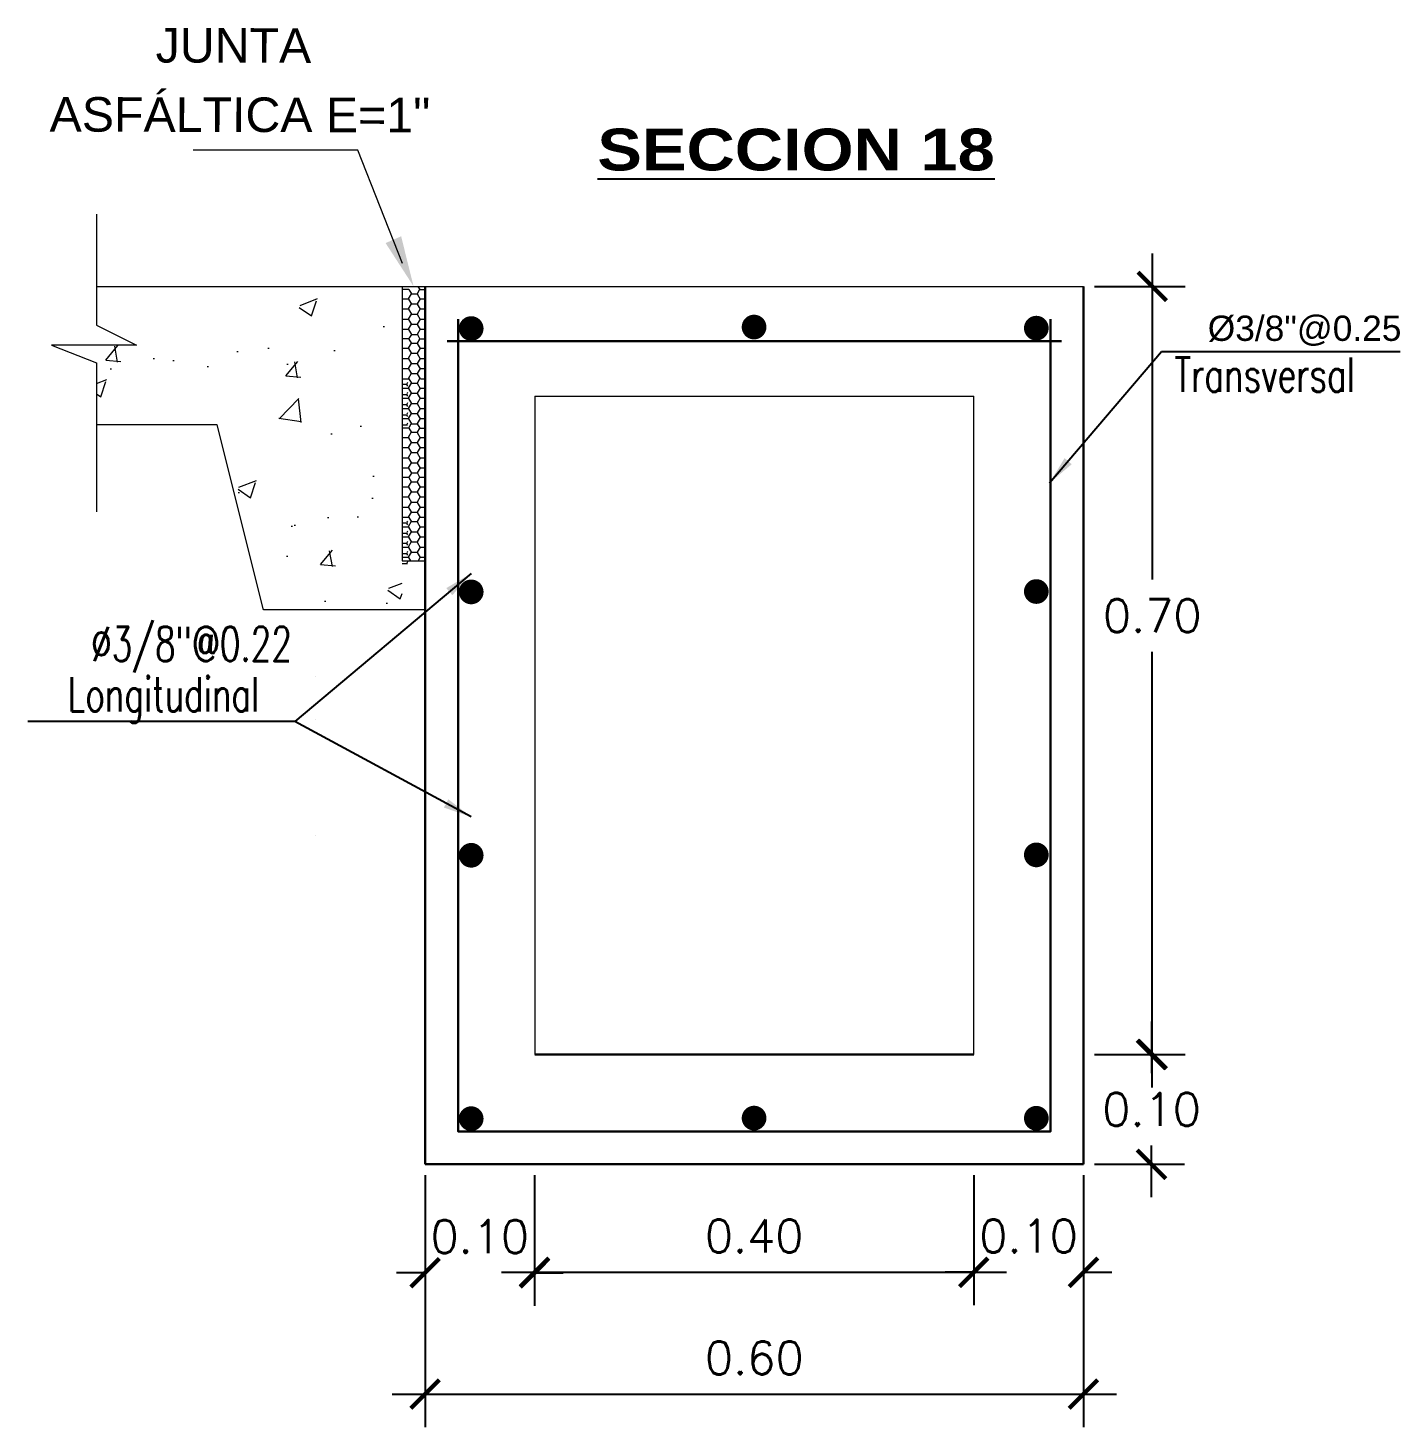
# Model space of a CAD drawing. Header units: millimetres. Extents: x 2085 to 2236, y 1365 to 1444.
# Drawn here: x 2231.262 to 2232.513, y 1436.28 to 1437.555 of the extents above; entities that cross this region are included whole.
import ezdxf

# ---------------------------------------------------------------- set-up
doc = ezdxf.new("R2010")
doc.units = ezdxf.units.MM
doc.linetypes.add('ACAD_ISO02W100', pattern=[15, 12, -3])
for name, color, linetype, lineweight in [('0.2', 32, 'ACAD_ISO02W100', 0), ('cotas', 1, 'Continuous', 15), ('linea fina 01', 189, 'Continuous', 0), ('TEXTO', 255, 'Continuous', 5)]:
    doc.layers.add(name, color=color, linetype=linetype, lineweight=lineweight)
doc.layers.add('TEX', color=3, linetype='Continuous')
doc.styles.add('COTAS', font='arial.ttf')
doc.styles.add('MtXpl_Arial_Black', font='')
doc.styles.add('ROMANS', font='romans.shx', dxfattribs={"width": 0.7})
doc.styles.add('ROMANS-DIM', font='romans.shx')
doc.styles.add('VANO', font='swissl.ttf', dxfattribs={"height": 0.2})
doc.styles.get('MtXpl_Arial_Black').set_extended_font_data('Arial Black')
doc.dimstyles.new('1-25V', dxfattribs={"dimscale": 0.2, "dimtxt": 0.18, "dimasz": 0.13, "dimexe": 0.18, "dimexo": 0.15, "dimgap": 0.1, "dimtad": 0, "dimtih": 1, "dimtoh": 1, "dimzin": 0, "dimdsep": 46, "dimtxsty": 'COTAS', "dimcen": 0.09, "dimadec": 0, "dimazin": 0, "dimtfac": 1, "dimtmove": 2, "dimatfit": 3, "dimfxl": 1, "dimtolj": 1, "dimtzin": 0, "dimarcsym": 0})
doc.dimstyles.new('20_METRIC  ARCHITECTURAL', dxfattribs={"dimscale": 0.2, "dimtxt": 0.03, "dimasz": 0.13, "dimexe": 0.15, "dimexo": 0.05, "dimgap": 0.09, "dimtad": 1, "dimtih": 1, "dimtoh": 1, "dimzin": 0, "dimdsep": 46, "dimtxsty": 'ROMANS-DIM', "dimblk": 'ARCHTICK', "dimcen": 2, "dimdle": 0.15, "dimclrd": 9, "dimclre": 9, "dimadec": 0, "dimazin": 0, "dimtfac": 1, "dimtix": 1, "dimtofl": 0, "dimtmove": 0, "dimatfit": 3, "dimfxl": 1, "dimfrac": 2, "dimtolj": 1, "dimtzin": 0, "dimarcsym": 0})

# ---------------------------------------------------------------- blocks, each defined once
blk = doc.blocks.new('_ArchTick')
at = {"color": 0, "linetype": 'ByBlock', "const_width": 0.15}
blk.add_lwpolyline([(-0.5, -0.5), (0.5, 0.5)], dxfattribs=at)
blk = doc.blocks.new('*D839')
at = {"color": 9, "lineweight": -2, "transparency": 16777216}
for p, q in [((2231.624070775633, 1436.509898613011), (2231.624070775633, 1436.280471366187)), ((2232.224070775668, 1436.509898613011), (2232.224070775668, 1436.280471366187)), ((2231.594070775633, 1436.310471366187), (2232.254070775669, 1436.310471366187))]:
    blk.add_line(p, q, dxfattribs=at)
at = {"layer": 'Defpoints', "color": 0, "transparency": 16777216}
for p in [(2231.624070775633, 1436.519898613011, 5186.962977339907), (2232.224070775668, 1436.519898613011, 5186.962977339907), (2232.224070775668, 1436.310471366187)]:
    blk.add_point(p, dxfattribs=at)
at = {"color": 9, "lineweight": -2, "transparency": 16777216, "xscale": 0.026, "yscale": 0.026, "zscale": 0.026, "rotation": 180}
blk.add_blockref('_ArchTick', (2231.624070775633, 1436.310471366187), dxfattribs=at)
at = {"color": 9, "lineweight": -2, "transparency": 16777216, "xscale": 0.026, "yscale": 0.026, "zscale": 0.026}
blk.add_blockref('_ArchTick', (2232.224070775668, 1436.310471366187), dxfattribs=at)
at = {"color": 0, "lineweight": 0, "transparency": 16777216, "insert": (2231.92407077568, 1436.343471366187), "char_height": 0.03, "attachment_point": 5, "style": 'ROMANS-DIM'}
blk.add_mtext('\\A1;0.60', dxfattribs=at)
blk = doc.blocks.new('*D840')
at = {"color": 9, "lineweight": -2, "transparency": 16777216}
for p, q in [((2232.286127021067, 1436.649898523232), (2232.286127021067, 1436.602898613756)), ((2232.234070504015, 1436.619898523232), (2232.316127021067, 1436.619898523232)), ((2232.286127021067, 1436.489898613011), (2232.286127021067, 1436.536898613757)), ((2232.234070504015, 1436.519898613011), (2232.316127021067, 1436.519898613011))]:
    blk.add_line(p, q, dxfattribs=at)
at = {"layer": 'Defpoints', "color": 0, "transparency": 16777216}
for p in [(2232.224070504014, 1436.619898523232), (2232.224070504014, 1436.519898613011), (2232.286127021067, 1436.519898613011)]:
    blk.add_point(p, dxfattribs=at)
at = {"color": 9, "lineweight": -2, "transparency": 16777216, "xscale": 0.026, "yscale": 0.026, "zscale": 0.026}
for p, rotation in [((2232.286127021067, 1436.619898523232), 90), ((2232.286127021067, 1436.519898613011), 270)]:
    blk.add_blockref('_ArchTick', p, dxfattribs=dict(at, rotation=rotation))
at = {"color": 0, "lineweight": 0, "transparency": 16777216, "insert": (2232.286127021067, 1436.569898613756), "char_height": 0.03, "attachment_point": 5, "style": 'ROMANS-DIM'}
blk.add_mtext('\\A1;0.10', dxfattribs=at)
blk = doc.blocks.new('*D841')
at = {"color": 9, "lineweight": -2, "transparency": 16777216}
for p, q in [((2231.624070775633, 1436.509898614873), (2231.624070775633, 1436.39104805543)), ((2231.723791154971, 1436.509898614873), (2231.723791154971, 1436.39104805543)), ((2231.624070775633, 1436.42104805543), (2231.598070775634, 1436.42104805543)), ((2231.723791154971, 1436.42104805543), (2231.749791154971, 1436.42104805543))]:
    blk.add_line(p, q, dxfattribs=at)
at = {"layer": 'Defpoints', "color": 0, "transparency": 16777216}
for p in [(2231.624070775633, 1436.519898614873, 5186.962977339907), (2231.723791154971, 1436.519898614873, 5186.962977339907), (2231.723791154971, 1436.42104805543)]:
    blk.add_point(p, dxfattribs=at)
at = {"color": 9, "lineweight": -2, "transparency": 16777216, "xscale": 0.026, "yscale": 0.026, "zscale": 0.026}
blk.add_blockref('_ArchTick', (2231.624070775633, 1436.42104805543), dxfattribs=at)
at = {"color": 9, "lineweight": -2, "transparency": 16777216, "xscale": 0.026, "yscale": 0.026, "zscale": 0.026, "rotation": 180}
blk.add_blockref('_ArchTick', (2231.723791154971, 1436.42104805543), dxfattribs=at)
at = {"color": 0, "lineweight": 0, "transparency": 16777216, "insert": (2231.673930965302, 1436.45404805543), "char_height": 0.03, "attachment_point": 5, "style": 'ROMANS-DIM'}
blk.add_mtext('\\A1;0.10', dxfattribs=at)
blk = doc.blocks.new('*D842')
at = {"color": 9, "lineweight": -2, "transparency": 16777216}
for p, q in [((2231.723791154971, 1436.509898613011), (2231.723791154971, 1436.391469516148)), ((2232.124070775634, 1436.509898613011), (2232.124070775634, 1436.391469516148)), ((2231.693791154971, 1436.421469516148), (2232.154070775633, 1436.421469516148))]:
    blk.add_line(p, q, dxfattribs=at)
at = {"layer": 'Defpoints', "color": 0, "transparency": 16777216}
for p in [(2231.723791154971, 1436.519898613011, 10373.92595467981), (2232.124070775634, 1436.519898613011, 5186.962977339907), (2232.124070775634, 1436.421469516148)]:
    blk.add_point(p, dxfattribs=at)
at = {"color": 9, "lineweight": -2, "transparency": 16777216, "xscale": 0.026, "yscale": 0.026, "zscale": 0.026, "rotation": 180}
blk.add_blockref('_ArchTick', (2231.723791154971, 1436.421469516148), dxfattribs=at)
at = {"color": 9, "lineweight": -2, "transparency": 16777216, "xscale": 0.026, "yscale": 0.026, "zscale": 0.026}
blk.add_blockref('_ArchTick', (2232.124070775634, 1436.421469516148), dxfattribs=at)
at = {"color": 0, "lineweight": 0, "transparency": 16777216, "insert": (2231.923930965302, 1436.454469516148), "char_height": 0.03, "attachment_point": 5, "style": 'ROMANS-DIM'}
blk.add_mtext('\\A1;0.40', dxfattribs=at)
blk = doc.blocks.new('*D843')
at = {"color": 9, "lineweight": -2, "transparency": 16777216}
for p, q in [((2232.124070775634, 1436.509898613011), (2232.124070775634, 1436.391469516148)), ((2232.224070775668, 1436.509898613011), (2232.224070775668, 1436.391469516148)), ((2232.124070775634, 1436.421469516148), (2232.098070775633, 1436.421469516148)), ((2232.224070775668, 1436.421469516148), (2232.250070775668, 1436.421469516148))]:
    blk.add_line(p, q, dxfattribs=at)
at = {"layer": 'Defpoints', "color": 0, "transparency": 16777216}
for p in [(2232.124070775634, 1436.519898613011, 5186.962977339907), (2232.224070775668, 1436.519898613011, 5186.962977339907), (2232.224070775668, 1436.421469516148)]:
    blk.add_point(p, dxfattribs=at)
at = {"color": 9, "lineweight": -2, "transparency": 16777216, "xscale": 0.026, "yscale": 0.026, "zscale": 0.026}
blk.add_blockref('_ArchTick', (2232.124070775634, 1436.421469516148), dxfattribs=at)
at = {"color": 9, "lineweight": -2, "transparency": 16777216, "xscale": 0.026, "yscale": 0.026, "zscale": 0.026, "rotation": 180}
blk.add_blockref('_ArchTick', (2232.224070775668, 1436.421469516148), dxfattribs=at)
at = {"color": 0, "lineweight": 0, "transparency": 16777216, "insert": (2232.174070775651, 1436.454469516148), "char_height": 0.03, "attachment_point": 5, "style": 'ROMANS-DIM'}
blk.add_mtext('\\A1;0.10', dxfattribs=at)
blk = doc.blocks.new('TEXTO 1')
at = {"layer": 'linea fina 01', "ltscale": 0.1}
for p, q in [((-0.0508167723950521, 0.1241394892707319), (-0.2010398150864177, 0.1241394892707319)), ((-0.0100357992129006, 0.0209258095888174), (-0.0508167723950521, 0.1241394892707319))]:
    blk.add_line(p, q, dxfattribs=at)
blk.add_solid([(-0.02553807579244, 0.0394717055042122), (0, 0), (-0.0113560050455419, 0.0456207189772329)], dxfattribs=at)
at = {"layer": '0.2', "color": 251, "true_color": 0x636466, "style": 'VANO', "oblique": 359.9999999999988}
for s, p in [('JUNTA', (-0.235123199257103, 0.2039847484927009, -5186.962977339907)), ('ASFÁLTICA E=1"', (-0.331776078852684, 0.1410587300779298, -5186.962977339907))]:
    blk.add_text(s, height=0.0314999999999926, rotation=359.8799999999986, dxfattribs=at).set_placement(p)
blk = doc.blocks.new('junta asfaltica')
at = {"lineweight": 0}
h = blk.add_hatch(dxfattribs=at)
h.set_pattern_fill('AR-CONC', scale=0.01, style=0)
h.set_pattern_definition([(50, (-0.1189008341857516, -0.0700673807971271), (0.1639662020964036, -0.0143451769850128), [0.017145, -0.188595]), (355, (-0.1189008341857516, -0.0700673807971271), (-0.0317190792824724, 0.1719511607151316), [0.013716, -0.150876525753]), (100.4514446999999, (-0.1052370278862327, -0.0712628090009275), (0.1322471223813179, 0.1576059767209756), [0.01457100792, -0.1602812201399999]), (46.1842, (-0.1189008341857516, -0.0243473808466206), (0.2439711368029169, -0.0378380951394544), [0.0257175, -0.2828925]), (96.6355576099999, (-0.0985699241846305, -0.0275005307792071), (0.2136637206463527, 0.2226835121379494), [0.021856520826, -0.240422047344]), (351.18415117, (-0.1189008341857516, -0.0243473808466206), (0.2136637206584793, 0.2226835121269794), [0.020573970363, -0.226313758728]), (21, (-0.0960408341843504, -0.0357773808761977), (0.1364529521422192, -0.0920386783683789), [0.017145, -0.188595]), (326, (-0.0960408341843504, -0.0357773808761977), (0.0556218255128824, 0.1657691695100873), [0.013716, -0.150876]), (71.45144499999999, (-0.0846697548481643, -0.0434472707099758), (0.1920747773508445, 0.0737304919973147), [0.01457100792, -0.16028094384]), (37.5, (-0.1189008341857516, -0.0700673807971271), (0.0027797429255326, 0.0760995349858378), [0, -0.1490472, 0, -0.153162, 0, -0.1514475]), (7.499999999999999, (-0.1189008341857516, -0.0700673807971271), (0.0601376962592752, 0.0901625173363076), [0, -0.0873252, 0, -0.1456182, 0, -0.0577215]), (327.5, (-0.1698786341848972, -0.0700673807971271), (0.1220315356501842, -0.0051558695934061), [0, -0.05715, 0, -0.178308, 0, -0.236601]), (317.5, (-0.1927386341862984, -0.0700673807971271), (0.1333162632474163, 0.0228838419299997), [0, -0.074295, 0, -0.1184148, 0, -0.168021])])
h.paths.add_polyline_path([(-0.0210516101701615, 2.68221356e-08), (-0.2996047820056447, 2.68221356e-08), (-0.2996047820056447, -0.0354425396023999), (-0.2629513452084211, -0.0536842927335783), (-0.3405718617955244, -0.0536842927335783), (-0.2996047820056447, -0.0698087543248676), (-0.2996047820056447, -0.1263088059424717), (-0.1894634049244814, -0.1263088059424717), (-0.1473604562202126, -0.2947206035255476), (-0.0210516101701615, -0.2947206075489248)])
h = blk.add_hatch(dxfattribs=at)
h.set_pattern_fill('HONEY', scale=0.0187124216457653, angle=180, style=0)
h.set_pattern_definition([(360, (-1344.435306308298, 712.0165321929755), (0.0080206117279161, -0.0046307012336861), [0.0053470744852774, -0.0106941489705549]), (240, (-1344.435306308298, 712.0165321929755), (-0.0080206107696662, -0.0046307028934237), [0.0053470744852774, -0.0106941489705549]), (300, (-1344.435306308298, 712.0165321929755), (9.5825e-10, -0.0092614041271098), [-0.0106941489705548, 0.0053470744852774])])
h.paths.add_polyline_path([(-0.0210514743416752, -0.0843195278941949), (-0.0210514743416752, -0.1264220193027086), (-0.0160414602769379, -0.1264220193027086), (-0.0160414602769379, -0.0843195278941949)])
h = blk.add_hatch(dxfattribs=at)
h.set_pattern_fill('HONEY', scale=0.0187124216457653, angle=180, style=0)
h.set_pattern_definition([(360, (-1344.435306308298, 711.8902233816681), (0.0080206117279161, -0.0046307012336861), [0.0053470744852774, -0.0106941489705549]), (240, (-1344.435306308298, 711.8902233816681), (-0.0080206107696662, -0.0046307028934237), [0.0053470744852774, -0.0106941489705549]), (300, (-1344.435306308298, 711.8902233816681), (9.5825e-10, -0.0092614041271098), [-0.0106941489705548, 0.0053470744852774])])
h.paths.add_polyline_path([(-0.0210514743416752, -0.2106283378600438), (-0.0210514743416752, -0.2527308292685575), (-0.0160414602769379, -0.2527308292685575), (-0.0160414602769379, -0.2106283378600438)])
at = {"color": 7, "linetype": 'ByBlock', "lineweight": 0}
for p, q in [((-0.2996047820056447, 0.0657418549060367), (-0.2996047820056447, -0.0354425369203)), ((-0.2996047820056447, -0.0354425369203), (-0.2629513452084211, -0.0536842887102012)), ((-0.2629513452084211, -0.0536842887102012), (-0.3405718617955244, -0.0536842887102012)), ((-0.3405718617955244, -0.0536842887102012), (-0.2996047820056447, -0.0698087529838176)), ((-0.2996047820056447, -0.0698087529838176), (-0.2996047820056447, -0.2053593622147218))]:
    blk.add_line(p, q, dxfattribs=at)
at = {"color": 7, "lineweight": 0}
for p, q in [((-0.2996047820056447, 2.81631856e-08), (-0.0210516101701615, 2.81631856e-08)), ((-0.0210514743416752, 0), (0, 0)), ((-0.0210514743416752, 0), (-0.0210514743416752, -0.25)), ((-0.0066348896848467, 0), (-0.0049328113927913, -0.0029480829834938)), ((-1.357866495e-07, -0.2947206048668249), (-1.357866495e-07, 0)), ((-0.0210515703142846, -0.010682698041137), (-0.0205355835823866, -0.0115764141082764)), ((-0.020682943747488, -0.0112982127070609), (-0.0210515702724479, -0.0119366937874475)), ((-0.0148197005551083, -0.0027724613248665), (-0.0210514743416752, -0.0027724613248665)), ((-0.0203683337476832, -0.0113096965849309), (-0.0150212592793651, -0.0113096965849309)), ((-0.0126623334804208, -0.0066675102709723), (-0.0153358707461848, -0.0112982113657836)), ((-0.0151885115028563, -0.0115764141082764), (-0.0125149742584654, -0.0162071165441375)), ((-0.0148361946316982, -0.0029252399504003), (-0.0125149739019435, -0.0069457130134651)), ((-0.0123477220349742, -0.0066789941488423), (-0.0070006475457376, -0.0066789941488423)), ((-0.0051546604418036, -0.0029252412914502), (-0.0073152590334757, -0.0066675075888725)), ((-0.0046417228782047, -0.0112982100247336), (-0.0073152601439688, -0.0159289124608222)), ((-0.0071679010893604, -0.0069457116721878), (-0.0044943638449695, -0.0115764141082764)), ((-0.0051235891251054, -0.0029047425091449), (2.09184e-11, -0.0029047425091449)), ((-0.0043271103013467, -0.0113096965849309), (-9.55119503e-08, -0.0113096965849309)), ((-0.0210515699372991, -0.0199441029130867), (-0.0205355831840279, -0.0208378162978988)), ((-0.0206829452140482, -0.0205596175790106), (-0.0210515706708066, -0.0211980946362473)), ((-0.0203683337476832, -0.0205710987745533), (-0.0150212592793651, -0.0205710987745533)), ((-0.0126623334804208, -0.0159289138018721), (-0.0153358707461848, -0.0205596148966834)), ((-0.012662334612287, -0.0251903173327719), (-0.0153358718775962, -0.0298210184275831)), ((-0.0151885091140685, -0.0208378176391761), (-0.0125149718487592, -0.0254685200750373)), ((-0.0123477220349742, -0.0159403976797421), (-0.0070006475457376, -0.0159403976797421)), ((-0.0123477220349742, -0.0252017985283146), (-0.0070006475457376, -0.0252017985283146)), ((-0.0046417231928899, -0.0205596135556334), (-0.0073152604372808, -0.0251903146504446)), ((-0.0071678994549984, -0.0162071192264648), (-0.004494362168316, -0.0208378189802261)), ((-0.0071678997692288, -0.0254685200750373), (-0.0044943625248379, -0.0300992225108985)), ((-0.0043271103013467, -0.0205710987745533), (-9.55119503e-08, -0.0205710987745533)), ((-0.0210515702724479, -0.0292055037616592), (-0.0205355819684883, -0.0300992225108985)), ((-0.0206829452140482, -0.0298210197686331), (-0.0210515703774945, -0.0304594981669197)), ((-0.0203683337476832, -0.0298325009644032), (-0.0150212592793651, -0.0298325009644032)), ((-0.012662334905599, -0.0344517195223944), (-0.0153358721709083, -0.0390824219584829)), ((-0.0151885087157098, -0.0300992225108985), (-0.0125149714504005, -0.0347299236059371)), ((-0.0123477220349742, -0.0344632034002643), (-0.0070006475457376, -0.0344632034002643)), ((-0.0046417253929576, -0.0298210197686331), (-0.0073152626373485, -0.0344517222047216)), ((-0.007167897380441, -0.034729924946987), (-0.004494360114677, -0.0393606260417983)), ((-0.0043271103013467, -0.0298325009644032), (-9.55537871e-08, -0.0298325009644032)), ((-0.0210515698745439, -0.038466907292559), (-0.0205355807952401, -0.0393606260417983)), ((-0.0206829463459144, -0.0390824232995328), (-0.0210515704193313, -0.0397208990157196)), ((-0.0149139519339769, -0.0477837949990772), (-0.0206632865078973, -0.0477837949990772)), ((-0.0203683337476832, -0.0390939018129757), (-0.0150212592793651, -0.0390939018129757)), ((-0.0151885074797065, -0.0393606260417983), (-0.0125149702348608, -0.0439913284778868)), ((-0.0125149702348608, -0.0439913284778868), (-0.014899782829616, -0.0475884993372802)), ((-0.0148361946316982, -0.0479646563528604), (-0.0125149739019435, -0.0519851307569752)), ((-0.0123477220349742, -0.0437246042490642), (-0.0070006475457376, -0.0437246042490642)), ((-0.0046417257703979, -0.0390824232995328), (-0.0073152630357072, -0.043713125735394)), ((-0.0051546604418036, -0.0479646590351877), (-0.0073152590334757, -0.0517069253326099)), ((-0.0069412944512806, -0.0439446634054548), (-0.0051814038679368, -0.0474320340156282)), ((-0.0052986274031355, -0.0476877263188271), (2.09184e-11, -0.0476877263188271)), ((-0.0043271103013467, -0.0390939018129757), (-9.55537871e-08, -0.0390939018129757)), ((-0.0210515703142846, -0.0557221157848744), (-0.0205355839802906, -0.0566158291696866)), ((-0.020682943747488, -0.056337630450571), (-0.0210515702724479, -0.056976108849085)), ((-0.0203683337476832, -0.056349112987391), (-0.0150212592793651, -0.056349112987391)), ((-0.0126623331034352, -0.0517069253326099), (-0.0153358703478261, -0.0563376264274211)), ((-0.0126623334804208, -0.0609683302043322), (-0.0153358707461848, -0.0655990312993708)), ((-0.0151885111258707, -0.0566158305107365), (-0.0125149738601067, -0.061246532946825)), ((-0.0123477220349742, -0.0517184105515298), (-0.0070006475457376, -0.0517184105515298)), ((-0.0123477220349742, -0.0609798140824296), (-0.0070006475457376, -0.0609798140824296)), ((-0.0046417228782047, -0.0563376264274211), (-0.0073152601439688, -0.0609683275222324)), ((-0.0071679007123748, -0.0519851307569752), (-0.0044943634466108, -0.0566158305107365)), ((-0.0071678994549984, -0.061246534287875), (-0.004494362168316, -0.0658772367239635)), ((-0.0043271103013467, -0.056349112987391), (-9.55119503e-08, -0.056349112987391)), ((-0.0210515699372991, -0.0649835179744969), (-0.0205355831840279, -0.0658772340416363)), ((-0.0206829448370627, -0.0655990312993708), (-0.0210515706708066, -0.0662375083566076)), ((-0.0210515702724479, -0.0742449201643467), (-0.0205355819684883, -0.075138637572536)), ((-0.0206829452140482, -0.0748604361713206), (-0.0210515695812319, -0.0754989132285573)), ((-0.0203683337476832, -0.0656105138361909), (-0.0150212592793651, -0.0656105138361909)), ((-0.0203683337476832, -0.0748719160258133), (-0.0150212592793651, -0.0748719160258133)), ((-0.012662334612287, -0.0702297323941821), (-0.0153358718775962, -0.0748604348302706)), ((-0.015188509491054, -0.0658772353826862), (-0.0125149722466631, -0.0705079364777248)), ((-0.0151885087157098, -0.075138637572536), (-0.0125149714504005, -0.0797693400083972)), ((-0.0123477220349742, -0.0702412162720521), (-0.0070006475457376, -0.0702412162720521)), ((-0.0046417231928899, -0.0655990299580935), (-0.0073152604372808, -0.0702297310531321)), ((-0.0046417254766311, -0.0748604361713206), (-0.0073152627423951, -0.0794911386071817)), ((-0.0071678993713249, -0.0705079391598247), (-0.0044943621264792, -0.075138638913586)), ((-0.0043271103013467, -0.0656105138361909), (-9.55119503e-08, -0.0656105138361909)), ((-0.0043271103013467, -0.0748719160258133), (-9.55537871e-08, -0.0748719160258133)), ((-0.0210515698745439, -0.0835063236952465), (-0.0206477031460963, -0.0842058411240032)), ((-0.0206829463459144, -0.084121839701993), (-0.0207314448966827, -0.0842058411240032)), ((-0.0203683337476832, -0.0841333195567131), (-0.0150212592793651, -0.0841333195567131)), ((-0.012662334905599, -0.0794911372661318), (-0.0153358721709083, -0.0841218370198931)), ((-0.0126623335854674, -0.088061795532667), (-0.0153358708507767, -0.0926924979687556)), ((-0.0148361947362901, -0.0843195265531449), (-0.0125149740069901, -0.0883399996162098)), ((-0.0123477220349742, -0.0795026184619019), (-0.0070006475457376, -0.0795026184619019)), ((-0.0123477220349742, -0.088073280751587), (-0.0070006475457376, -0.088073280751587)), ((-0.0051546604836403, -0.0843195278941949), (-0.0073152590753125, -0.0880617941916171)), ((-0.0071678977783449, -0.0797693413494471), (-0.0046064829057286, -0.0842058411240032)), ((-0.0071679011521155, -0.0883399982749325), (-0.0044943638868062, -0.0929706993699711)), ((-0.0043271103013467, -0.0841333195567131), (-9.55537871e-08, -0.0841333195567131)), ((-0.0210515696230687, -0.0920769859849315), (-0.0205355836869785, -0.092970700711021)), ((-0.0206829438311615, -0.0926924993098055), (-0.0210515699791358, -0.0933309790491421)), ((-0.0210515699372991, -0.1013383868337314), (-0.0205355831840279, -0.1022321029006434)), ((-0.0206829453190949, -0.101953901499428), (-0.0210515707544801, -0.1025923812389919)), ((-0.0203683337476832, -0.0927039805053482), (-0.0150212592793651, -0.0927039805053482)), ((-0.0203683337476832, -0.101965384036248), (-0.0150212592793651, -0.101965384036248)), ((-0.0126623335431759, -0.0973232004046167), (-0.0153358707880216, -0.101953900158378)), ((-0.015188510140888, -0.092970700711021), (-0.0125149728751239, -0.0976014018058322)), ((-0.0123477220349742, -0.0973346829414368), (-0.0070006475457376, -0.0973346829414368)), ((-0.0046417224803008, -0.0926924966274783), (-0.0073152597456101, -0.0973231963812396)), ((-0.0046417235698755, -0.1019538988173281), (-0.0073152608356395, -0.1065846012531892)), ((-0.0071678995386719, -0.0976014044879321), (-0.0044943622733626, -0.1022321055829707)), ((-0.0043271103013467, -0.0927039805053482), (-9.55119503e-08, -0.0927039805053482)), ((-0.0043271103013467, -0.101965384036248), (-9.55119503e-08, -0.101965384036248)), ((-0.0210515695812319, -0.1105997917054537), (-0.0205355820526165, -0.1114935077725931)), ((-0.0206829452772581, -0.1112153063713777), (-0.0210515700209726, -0.1118537820875645)), ((-0.0203683337476832, -0.1112267862260978), (-0.0150212592793651, -0.1112267862260978)), ((-0.0126623342348467, -0.1065846025942392), (-0.0153358714792376, -0.1112153050303277)), ((-0.015188509197742, -0.1022321055829707), (-0.0125149719533511, -0.1068628080188319)), ((-0.0151885087157098, -0.1114935077725931), (-0.0125149714504005, -0.1161242088676317)), ((-0.0123477220349742, -0.1065960851310592), (-0.0070006475457376, -0.1065960851310592)), ((-0.0046417250787272, -0.1112153063713777), (-0.0073152623649548, -0.115846006125139)), ((-0.0071678984072605, -0.1068628080188319), (-0.0044943611624149, -0.1114935091138705)), ((-0.0043271103013467, -0.1112267862260978), (-9.55537871e-08, -0.1112267862260978)), ((-0.1894634049244814, -0.1263088032603719), (-0.2996047820056447, -0.1263088032603719)), ((-0.1473604562202126, -0.2947206021844977), (-0.1894634049244814, -0.1263088032603719)), ((-0.0210515698745439, -0.1198611925542536), (-0.0205355807952401, -0.1207549126445428)), ((-0.0206829459475557, -0.1204767085612275), (-0.0210515700209726, -0.121115182936137)), ((-0.0203683337476832, -0.1204881884157203), (-0.0150212592793651, -0.1204881884157203)), ((-0.0126623353035029, -0.115846004784089), (-0.015335872569267, -0.1204767072199502)), ((-0.0151885076052167, -0.1207549126445428), (-0.0125149703189891, -0.1253856150806314)), ((-0.0129228676319144, -0.1255586645006588), (-0.0148348480788627, -0.1288070999084994)), ((-0.0123477220349742, -0.115857488661959), (-0.0070006475457376, -0.115857488661959)), ((-0.0123477220349742, -0.1251188908515814), (-0.0070006475457376, -0.1251188908515814)), ((-0.0073218910883952, -0.1251188908515814), (-0.0049328113927913, -0.1292568942903927)), ((-0.0046417261683018, -0.1204767085612275), (-0.0073152634336111, -0.1251074109970887)), ((-0.0071678974850329, -0.1161242115497316), (-0.0044943602197236, -0.1207549139855928)), ((-0.0043271103013467, -0.1204881884157203), (-9.55537871e-08, -0.1204881884157203)), ((-0.0210515703142846, -0.1369915093480358), (-0.0205355835823866, -0.1378852240741253)), ((-0.020682943747488, -0.1376070226729098), (-0.0210515702724479, -0.1382455037532964)), ((-0.0148197005551083, -0.1290812712907154), (-0.0210514743416752, -0.1290812712907154)), ((-0.0203683337476832, -0.1376185065507798), (-0.0150212592793651, -0.1376185065507798)), ((-0.0126623334804208, -0.1329763215778712), (-0.0153358707461848, -0.1376070213316325)), ((-0.0151885115028563, -0.1378852240741253), (-0.0125149742584654, -0.1425159265099865)), ((-0.0148361946316982, -0.1292340499162492), (-0.0125149739019435, -0.133254524320364)), ((-0.0123477220349742, -0.1329878041146912), (-0.0070006475457376, -0.1329878041146912)), ((-0.0051546604418036, -0.1292340525983491), (-0.0073152590334757, -0.1329763188957713)), ((-0.0046417228782047, -0.1376070199905826), (-0.0073152601439688, -0.1422377224266711)), ((-0.0071679010893604, -0.1332545229793141), (-0.0044943638449695, -0.1378852240741253)), ((-0.0051235891251054, -0.1292135524749938), (2.09184e-11, -0.1292135524749938)), ((-0.0043271103013467, -0.1376185065507798), (-9.55119503e-08, -0.1376185065507798)), ((-0.0210515699372991, -0.1462529128789356), (-0.0205355831840279, -0.1471466276050251)), ((-0.0206829452140482, -0.1468684275448595), (-0.0210515706708066, -0.1475069046020963)), ((-0.0203683337476832, -0.1468799073993523), (-0.0150212592793651, -0.1468799073993523)), ((-0.0126623334804208, -0.142237723767721), (-0.0153358707461848, -0.1468684262038096)), ((-0.012662334612287, -0.1514991259575709), (-0.0153358718775962, -0.156129828393432)), ((-0.0151885091140685, -0.147146628946075), (-0.0125149718487592, -0.1517773300408862)), ((-0.0123477220349742, -0.1422492089866409), (-0.0070006475457376, -0.1422492089866409)), ((-0.0123477220349742, -0.1515106098354408), (-0.0070006475457376, -0.1515106098354408)), ((-0.0046417231928899, -0.1468684248625323), (-0.0073152604372808, -0.1514991246162936)), ((-0.0071678994549984, -0.1425159291923137), (-0.004494362168316, -0.1471466302871249)), ((-0.0071678997692288, -0.1517773300408862), (-0.0044943625248379, -0.1564080324767474)), ((-0.0043271103013467, -0.1468799073993523), (-9.55119503e-08, -0.1468799073993523)), ((-0.0210515702724479, -0.1555143137275081), (-0.0205355819684883, -0.1564080324767474)), ((-0.0206829452140482, -0.156129829734482), (-0.0210515703774945, -0.156768309474046)), ((-0.0210515698745439, -0.1647757172584079), (-0.0205355807952401, -0.1656694360076472)), ((-0.0206829463459144, -0.1653912332653817), (-0.0210515704193313, -0.1660297089815685)), ((-0.0203683337476832, -0.1561413109302521), (-0.0150212592793651, -0.1561413109302521)), ((-0.0203683337476832, -0.1654027131198745), (-0.0150212592793651, -0.1654027131198745)), ((-0.012662334905599, -0.1607605308292932), (-0.0153358721709083, -0.1653912319243318)), ((-0.0151885087157098, -0.1564080324767474), (-0.0125149714504005, -0.1610387349128359)), ((-0.0151885074797065, -0.1656694360076472), (-0.0125149702348608, -0.1703001384437357)), ((-0.0123477220349742, -0.1607720133661132), (-0.0070006475457376, -0.1607720133661132)), ((-0.0046417253929576, -0.156129829734482), (-0.0073152626373485, -0.1607605321705705)), ((-0.0046417257703979, -0.1653912332653817), (-0.0073152630357072, -0.1700219357012429)), ((-0.007167897380441, -0.1610387362538859), (-0.004494360114677, -0.1656694360076472)), ((-0.0043271103013467, -0.1561413109302521), (-9.55537871e-08, -0.1561413109302521)), ((-0.0043271103013467, -0.1654027131198745), (-9.55537871e-08, -0.1654027131198745)), ((-0.0149139519339769, -0.1740926049649261), (-0.0206632865078973, -0.1740926049649261)), ((-0.0126623331034352, -0.1780157352984588), (-0.0153358703478261, -0.18264643773432)), ((-0.0125149702348608, -0.1703001384437357), (-0.014899782829616, -0.1738973093031291)), ((-0.0148361946316982, -0.1742734676599866), (-0.0125149739019435, -0.1782939407228241)), ((-0.0123477220349742, -0.1700334142149131), (-0.0070006475457376, -0.1700334142149131)), ((-0.0123477220349742, -0.1780272218584287), (-0.0070006475457376, -0.1780272218584287)), ((-0.0051546604418036, -0.1742734690010366), (-0.0073152590334757, -0.1780157352984588)), ((-0.0071679007123748, -0.1782939407228241), (-0.0044943634466108, -0.1829246418178627)), ((-0.0069412944512806, -0.1702534747123536), (-0.0051814038679368, -0.1737408453225271)), ((-0.0052986274031355, -0.173996536284676), (2.09184e-11, -0.173996536284676)), ((-0.0210515703142846, -0.1820309257507233), (-0.0205355839802906, -0.1829246404765854)), ((-0.020682943747488, -0.1826464404164198), (-0.0210515702724479, -0.1832849188149339)), ((-0.0203683337476832, -0.1826579229532399), (-0.0150212592793651, -0.1826579229532399)), ((-0.0126623334804208, -0.1872771388291312), (-0.0153358707461848, -0.1919078412652197)), ((-0.0151885111258707, -0.1829246418178627), (-0.0125149738601067, -0.1875553429126739)), ((-0.0123477220349742, -0.1872886240482785), (-0.0070006475457376, -0.1872886240482785)), ((-0.0046417228782047, -0.18264643773432), (-0.0073152601439688, -0.1872771374880813)), ((-0.0071678994549984, -0.1875553442537239), (-0.004494362168316, -0.1921860466898124)), ((-0.0043271103013467, -0.1826579229532399), (-9.55119503e-08, -0.1826579229532399)), ((-0.0210515699372991, -0.1912923279403458), (-0.0205355831840279, -0.1921860440074852)), ((-0.0206829448370627, -0.1919078412652197), (-0.0210515706708066, -0.1925463196635064)), ((-0.0210515702724479, -0.2005537301301956), (-0.0205355819684883, -0.2014474475383849)), ((-0.0206829452140482, -0.2011692461371695), (-0.0210515695812319, -0.2018077231944062)), ((-0.0203683337476832, -0.1919193238020398), (-0.0150212592793651, -0.1919193238020398)), ((-0.0203683337476832, -0.2011807273327122), (-0.0150212592793651, -0.2011807273327122)), ((-0.012662334612287, -0.1965385437010809), (-0.0153358718775962, -0.2011692447961195)), ((-0.015188509491054, -0.1921860453485351), (-0.0125149722466631, -0.1968167477846236)), ((-0.0151885087157098, -0.2014474475383849), (-0.0125149714504005, -0.2060781499742461)), ((-0.0123477220349742, -0.196550026237901), (-0.0070006475457376, -0.196550026237901)), ((-0.0046417231928899, -0.1919078399239424), (-0.0073152604372808, -0.196538542360031)), ((-0.0046417254766311, -0.2011692461371695), (-0.0073152627423951, -0.2057999485730306)), ((-0.0071678993713249, -0.1968167491256736), (-0.0044943621264792, -0.2014474488794349)), ((-0.0043271103013467, -0.1919193238020398), (-9.55119503e-08, -0.1919193238020398)), ((-0.0043271103013467, -0.2011807273327122), (-9.55537871e-08, -0.2011807273327122)), ((-0.0210515698745439, -0.2098151336610954), (-0.0206477031460963, -0.2105146510898521)), ((-0.0206829463459144, -0.2104306496678419), (-0.0207314448966827, -0.2105146510898521)), ((-0.0203683337476832, -0.210442129522562), (-0.0150212592793651, -0.210442129522562)), ((-0.012662334905599, -0.2057999458909308), (-0.0153358721709083, -0.2104306483267919)), ((-0.0126623335854674, -0.2143706054985159), (-0.0153358708507767, -0.2190013079346045)), ((-0.0148361947362901, -0.2106283365189938), (-0.0125149740069901, -0.2146488095820587)), ((-0.0123477220349742, -0.2058114284277508), (-0.0070006475457376, -0.2058114284277508)), ((-0.0123477220349742, -0.2143820907174359), (-0.0070006475457376, -0.2143820907174359)), ((-0.0051546604836403, -0.2106283378600438), (-0.0073152590753125, -0.214370604157466)), ((-0.0071678977783449, -0.206078151315296), (-0.0046064829057286, -0.2105146510898521)), ((-0.0071679011521155, -0.2146488068997314), (-0.0044943638868062, -0.21927950933582)), ((-0.0043271103013467, -0.210442129522562), (-9.55537871e-08, -0.210442129522562)), ((-0.0210515696230687, -0.2183857959507804), (-0.0205355836869785, -0.2192795106768699)), ((-0.0206829438311615, -0.2190013092756544), (-0.0210515699791358, -0.219639789014991)), ((-0.0210515699372991, -0.2276471981406303), (-0.0205355831840279, -0.2285409128664924)), ((-0.0206829453190949, -0.2282627128063268), (-0.0210515707544801, -0.2289011898635636)), ((-0.0203683337476832, -0.2190127918124745), (-0.0150212592793651, -0.2190127918124745)), ((-0.0203683337476832, -0.2282741940020969), (-0.0150212592793651, -0.2282741940020969)), ((-0.0126623335431759, -0.2236320090294157), (-0.0153358707880216, -0.2282627101242269)), ((-0.015188510140888, -0.2192795106768699), (-0.0125149728751239, -0.2239102131127311)), ((-0.015188509197742, -0.2285409168898695), (-0.0125149719533511, -0.2331716179846808)), ((-0.0123477220349742, -0.2236434929072857), (-0.0070006475457376, -0.2236434929072857)), ((-0.0046417224803008, -0.2190013065933272), (-0.0073152597456101, -0.2236320076883658)), ((-0.0046417235698755, -0.228262708783177), (-0.0073152608356395, -0.2328934112190382)), ((-0.0071678995386719, -0.223910214453781), (-0.0044943622733626, -0.2285409168898695)), ((-0.0043271103013467, -0.2190127918124745), (-9.55119503e-08, -0.2190127918124745)), ((-0.0043271103013467, -0.2282741940020969), (-9.55119503e-08, -0.2282741940020969)), ((-0.0210515695812319, -0.2369086016713027), (-0.0205355820526165, -0.2378023177384421)), ((-0.0206829452772581, -0.2375241163372266), (-0.0210515700209726, -0.2381625920534134)), ((-0.0203683337476832, -0.2375355961919467), (-0.0150212592793651, -0.2375355961919467)), ((-0.0126623342348467, -0.2328934125600881), (-0.0153358714792376, -0.2375241149961766)), ((-0.0126623353035029, -0.2421548147499379), (-0.015335872569267, -0.2467855171857991)), ((-0.0151885087157098, -0.2378023177384421), (-0.0125149714504005, -0.2424330188334807)), ((-0.0123477220349742, -0.2329048964381855), (-0.0070006475457376, -0.2329048964381855)), ((-0.0123477220349742, -0.2421662986278079), (-0.0070006475457376, -0.2421662986278079)), ((-0.0046417250787272, -0.2375241163372266), (-0.0073152623649548, -0.2421548174320378)), ((-0.0071678984072605, -0.2331716179846808), (-0.0044943611624149, -0.2378023190797194)), ((-0.0043271103013467, -0.2375355961919467), (-9.55537871e-08, -0.2375355961919467)), ((-0.0210515698745439, -0.2461700025201026), (-0.0205355807952401, -0.2470637226103918)), ((-0.0206829459475557, -0.2467855185270764), (-0.0210515700209726, -0.2474239942430358)), ((-0.0210514743416752, -0.25), (-1.357866495e-07, -0.25)), ((-0.0203683337476832, -0.2467969983815692), (-0.0150212592793651, -0.2467969983815692)), ((-0.0151885076052167, -0.2470637226103918), (-0.0134932470714375, -0.25)), ((-0.0071678974850329, -0.2424330228566305), (-0.0044943602197236, -0.2470637239514417)), ((-0.0046417261683018, -0.2467855185270764), (-0.0064976078897416, -0.25)), ((-0.0043271103013467, -0.2467969983815692), (-9.55537871e-08, -0.2467969983815692)), ((-1.357866495e-07, -0.2947206048668249), (-0.1473604562202126, -0.2947206021844977))]:
    blk.add_line(p, q, dxfattribs=at)
blk.add_blockref('TEXTO 1', (-0.0105257371706102, 0), dxfattribs=at)
blk = doc.blocks.new('*U587')
at = {"color": 5, "const_width": 0.01125}
blk.add_lwpolyline([(-0.0056249999999984, 0, 1), (0.0056249999999984, 0, 1)], format="xyb", close=True, dxfattribs=at)
blk = doc.blocks.new('*U594')
at = {"layer": 'cotas', "color": 0, "linetype": 'ByBlock', "lineweight": -2}
blk.add_blockref('*U587', (0, 0), dxfattribs=at)
at = {"layer": 'cotas', "color": 0, "linetype": 'ByBlock', "lineweight": -2, "transparency": 16777216}
for p in [(0.24, 0), (0.48, 0), (0.72, 0)]:
    blk.add_blockref('*U587', p, dxfattribs=at)
blk = doc.blocks.new('*U593')
at = {"color": 5, "const_width": 0.01125}
blk.add_lwpolyline([(-0.0056249999999984, 0, 1), (0.0056249999999984, 0, 1)], format="xyb", close=True, dxfattribs=at)
blk = doc.blocks.new('*U588')
at = {"layer": 'cotas', "color": 0, "linetype": 'ByBlock', "lineweight": -2}
blk.add_blockref('*U593', (0, 0), dxfattribs=at)
blk = doc.blocks.new('*U590')
at = {"color": 5, "const_width": 0.01125}
blk.add_lwpolyline([(-0.0056249999999984, 0, 1), (0.0056249999999984, 0, 1)], format="xyb", close=True, dxfattribs=at)
blk = doc.blocks.new('*U589')
at = {"layer": 'cotas', "color": 0, "linetype": 'ByBlock', "lineweight": -2}
blk.add_blockref('*U590', (0, 0), dxfattribs=at)
at = {"layer": 'cotas', "color": 0, "linetype": 'ByBlock', "lineweight": -2, "transparency": 16777216}
for p in [(0.24, 0), (0.48, 0), (0.72, 0)]:
    blk.add_blockref('*U590', p, dxfattribs=at)
blk = doc.blocks.new('*D844')
at = {"color": 9, "lineweight": -2, "transparency": 16777216}
for p, q in [((2232.286767921872, 1437.349898613756), (2232.286767921872, 1437.052898568308)), ((2232.234070504015, 1437.319898613756), (2232.316767921873, 1437.319898613756)), ((2232.286767921872, 1436.589898614501), (2232.286767921872, 1436.986898568308)), ((2232.234070639871, 1436.619898614501), (2232.316767921873, 1436.619898614501))]:
    blk.add_line(p, q, dxfattribs=at)
at = {"layer": 'Defpoints', "color": 0, "transparency": 16777216}
for p in [(2232.224070504014, 1437.319898613756), (2232.224070639871, 1436.619898614501), (2232.286767921872, 1436.619898614501)]:
    blk.add_point(p, dxfattribs=at)
at = {"color": 9, "lineweight": -2, "transparency": 16777216, "xscale": 0.026, "yscale": 0.026, "zscale": 0.026}
for p, rotation in [((2232.286767921872, 1437.319898613756), 90), ((2232.286767921872, 1436.619898614501), 270)]:
    blk.add_blockref('_ArchTick', p, dxfattribs=dict(at, rotation=rotation))
at = {"color": 0, "lineweight": 0, "transparency": 16777216, "insert": (2232.286767921872, 1437.019898568307), "char_height": 0.03, "attachment_point": 5, "style": 'ROMANS-DIM'}
blk.add_mtext('\\A1;0.70', dxfattribs=at)
blk = doc.blocks.new('*U591')
at = {"color": 5, "const_width": 0.01125}
blk.add_lwpolyline([(-0.0056249999999984, 0, 1), (0.0056249999999984, 0, 1)], format="xyb", close=True, dxfattribs=at)
blk = doc.blocks.new('*U592')
at = {"layer": 'cotas', "color": 0, "linetype": 'ByBlock', "lineweight": -2}
blk.add_blockref('*U591', (0, 0), dxfattribs=at)

msp = doc.modelspace()

# ---------------------------------------------------------------- linework, layer by layer
at = {"color": 84, "lineweight": 0}
for p, q in [((2231.624070504036, 1437.319898613756, 5186.962977339907), (2232.22407063987, 1437.319898613756, 5186.962977339907)), ((2231.724070504013, 1437.219898614128, 5186.962977339907), (2232.124070504037, 1437.219898614128, 5186.962977339907)), ((2231.724070504013, 1437.219898614128, 5186.962977339907), (2231.724070504071, 1436.619898614501, 5186.962977339907)), ((2232.124070504037, 1436.619898610775, 5186.962977339907), (2232.124070504037, 1437.219898614128, 5186.962977339907))]:
    msp.add_line(p, q, dxfattribs=at)
at = {"color": 84, "lineweight": 30}
for p, q in [((2231.624070504036, 1437.319898613756, 5186.962977339907), (2231.624070504036, 1436.519898613011, 5186.962977339907)), ((2232.22407063987, 1437.319898613756, 5186.962977339907), (2232.22407063987, 1436.519898613011, 5186.962977339907)), ((2231.724070503955, 1436.619898612638, 5186.962977339907), (2232.124070503978, 1436.619898610775, 5186.962977339907)), ((2231.624070504036, 1436.519898613011, 5186.962977339907), (2232.224070504013, 1436.519898613011, 5186.962977339907))]:
    msp.add_line(p, q, dxfattribs=at)
at = {"color": 5, "lineweight": 0}
msp.add_line((2231.624070504036, 1437.269898614873, 5186.962977339907), (2231.624070639835, 1437.269898614873, 5186.962977339907), dxfattribs=at)
at = {"color": 6, "lineweight": 30}
for p, q in [((2231.644070775652, 1437.269898614873, 5186.962977339907), (2232.204070503994, 1437.269898614873, 5186.962977339907)), ((2231.654070504006, 1436.54989861234, 5186.962977339907), (2232.194070504043, 1436.54989861234, 5186.962977339907))]:
    msp.add_line(p, q, dxfattribs=at)
at = {"lineweight": 0}
for p, q in [((2231.524070775599, 1436.964376249378, 5186.962977339907), (2231.524070911397, 1436.964376249378, 5186.962977339907)), ((2231.524070911397, 1436.925178016563, 5186.962977339907), (2231.524070775599, 1436.925178016563, 5186.962977339907))]:
    msp.add_line(p, q, dxfattribs=at)
at = {"color": 172, "lineweight": 0}
msp.add_line((2231.524070775599, 1436.819898613756, 5186.962977339907), (2231.524070775599, 1436.819898613756, 5186.962977339907), dxfattribs=at)
msp.add_line((2231.524070775599, 1436.819898613756, 5186.962977339907), (2231.524070775599, 1436.819898613756, 5186.962977339907), dxfattribs=at)
at = {"color": 6, "lineweight": 30, "elevation": 5186.962977339907, "flags": 128}
msp.add_lwpolyline([(2232.194070775641, 1437.289898614426), (2232.194070775641, 1436.54989861234), (2231.65407077572, 1436.54989861234), (2231.654070775603, 1437.289898614426)], dxfattribs=at)

# ---------------------------------------------------------------- block references
at = {"color": 84, "lineweight": 0}
msp.add_blockref('junta asfaltica', (2231.624070775633, 1437.319898613756, 5186.962977339907), dxfattribs=at)
at = {"layer": 'cotas'}
for name, p, rotation in [('*U594', (2231.66604268469, 1436.561474668821, 5186.962977339907), 89.99999999999999), ('*U592', (2231.923871636562, 1437.282841586535, 5186.962977339907), 270), ('*U589', (2232.181113718772, 1436.561837215935, 5186.962977339907), 89.99999999999999), ('*U588', (2231.923871636562, 1436.561985096921, 5186.962977339907), 270)]:
    msp.add_blockref(name, p, dxfattribs=dict(at, rotation=rotation))

# ---------------------------------------------------------------- texts
at = {"layer": 'cotas', "insert": (2232.513884503624, 1437.279430463006, 5186.962977339907), "char_height": 0.02304, "attachment_point": 6, "style": 'COTAS'}
msp.add_mtext('Ø3/8"@0.25', dxfattribs=at)
at = {"layer": 'TEX', "color": 7, "linetype": 'Continuous', "lineweight": 5, "char_height": 0.0313, "style": 'ROMANS'}
for s, insert, attachment_point in [('Transversal', (2232.307123823786, 1437.254992182394, 5186.962977339907), 1), ('Ø3/8"@0.22', (2231.502662919284, 1436.988920235102, 5186.962977339907), 6), ('Longitudinal', (2231.298313266885, 1436.963799436604, 5186.962977339907), 1)]:
    msp.add_mtext(s, dxfattribs=dict(at, insert=insert, attachment_point=attachment_point))
at = {"layer": 'TEXTO', "color": 18, "lineweight": -3, "true_color": 0x000000, "style": 'MtXpl_Arial_Black'}
msp.add_text('%%USECCION 18', height=0.0381047372466604, dxfattribs=at).set_placement((2231.781019421873, 1437.425539533635))

# ---------------------------------------------------------------- dimensions: what is measured, and where the dimension line sits
at = {"lineweight": 0}
for base, p1, p2, picture, middle in [((2232.286767921872, 1436.619898614501, 5186.962977339907), (2232.224070504013, 1437.319898613756, 5186.962977339907), (2232.22407063987, 1436.619898614501, 5186.962977339907), '*D844', (2232.286767921872, 1437.019898568307, 5186.962977339907)), ((2232.286127021067, 1436.519898613011, 5186.962977339907), (2232.224070504013, 1436.619898523231, 5186.962977339907), (2232.224070504013, 1436.519898613011, 5186.962977339907), '*D840', (2232.286127021067, 1436.569898613756, 5186.962977339907))]:
    dim = msp.add_linear_dim(base=base, p1=p1, p2=p2, angle=90, dimstyle='20_METRIC  ARCHITECTURAL', override={"dimtxt": 0.15}, dxfattribs=at)
    dim.commit()
    dim.dimension.update_dxf_attribs({"geometry": picture, "text_midpoint": middle, "dimtype": 160})
for base, p1, p2, picture, middle in [((2232.224070775668, 1436.310471366187), (2231.624070775633, 1436.519898613011, 5186.962977339907), (2232.224070775668, 1436.519898613011, 5186.962977339907), '*D839', (2231.92407077568, 1436.310471366187)), ((2232.124070775634, 1436.421469516148), (2231.723791154971, 1436.519898613011, 10373.92595467981), (2232.124070775634, 1436.519898613011, 5186.962977339907), '*D842', (2231.923930965302, 1436.421469516148))]:
    dim = msp.add_linear_dim(base=base, p1=p1, p2=p2, dimstyle='20_METRIC  ARCHITECTURAL', override={"dimtxt": 0.15}, dxfattribs=at)
    dim.commit()
    dim.dimension.update_dxf_attribs({"geometry": picture, "text_midpoint": middle, "dimtype": 160})
for base, p1, p2, picture, middle in [((2231.723791154971, 1436.42104805543), (2231.624070775633, 1436.519898614873, 5186.962977339907), (2231.723791154971, 1436.519898614873, 5186.962977339907), '*D841', (2231.673930965302, 1436.45404805543)), ((2232.224070775668, 1436.421469516148), (2232.124070775634, 1436.519898613011, 5186.962977339907), (2232.224070775668, 1436.519898613011, 5186.962977339907), '*D843', (2232.174070775651, 1436.454469516148))]:
    dim = msp.add_linear_dim(base=base, p1=p1, p2=p2, dimstyle='20_METRIC  ARCHITECTURAL', override={"dimtxt": 0.15}, dxfattribs=at)
    dim.commit()
    dim.dimension.update_dxf_attribs({"geometry": picture, "text_midpoint": middle})

# ---------------------------------------------------------------- leaders
at = {"layer": 'cotas'}
msp.add_leader([(2232.193245920058, 1437.1408292549, 5186.962977339907), (2232.295261096439, 1437.260434263413, 5186.962977339907), (2232.51260234776, 1437.260434263413, 5186.962977339907)], dimstyle='1-25V', override={"dimgap": 0.1, "dimtad": 0}, dxfattribs=at)
for points in [[(2231.66604268469, 1437.058378596817, 5186.962977339907), (2231.505169734996, 1436.92329732052, 5186.962977339907), (2231.262080982382, 1436.92329732052, 5186.962977339907)], [(2231.66604268469, 1436.836378597681, 5186.962977339907), (2231.505169734996, 1436.92329732052, 5186.962977339907)]]:
    msp.add_leader(points, dimstyle='1-25V', dxfattribs=at)

doc.saveas('drawing.dxf')
